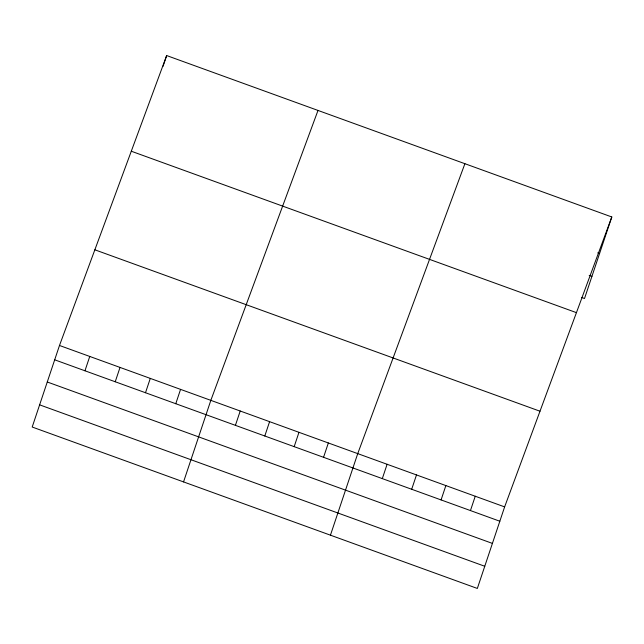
<?xml version="1.0" encoding="UTF-8"?>
<svg xmlns="http://www.w3.org/2000/svg" width="644" height="644" viewBox="0 0 644 644"><rect width="100%" height="100%" fill="white"/><g stroke="black" fill="none" stroke-linecap="round" stroke-linejoin="round"><path stroke-width="0.97" d="M59.49 345.474L32.2 427.028L477.341 588.447L504.63 506.892L611.8 216.972L166.659 55.553L59.49 345.474L504.63 506.892M163.061 66.308L166.659 55.553M84.96 370.783L89.758 356.446M115.228 381.763L120.026 367.426M145.496 392.735L150.293 378.398M175.772 403.716L180.562 389.379M183.548 481.905L210.838 400.351L318.007 110.438M235.414 425.346L240.212 411.009M264.797 435.996L269.594 421.659M294.179 446.654L298.969 432.317M323.554 457.304L328.351 442.967M330.444 535.18L357.734 453.626L464.904 163.705M382.311 478.613L387.108 464.276M411.693 489.263L416.491 474.934M441.076 499.921L445.865 485.584M470.45 510.571L475.248 496.234M611.8 216.972L584.511 298.526L581.757 297.528M597.745 252.826L599.58 253.494M589.179 275.35L591.933 276.348M131.296 151.227L576.436 312.646M94.853 249.8L539.994 411.218M54.692 359.811L499.833 521.229M47.27 381.989L492.41 543.407M39.622 404.843L484.763 566.261"/></g></svg>
